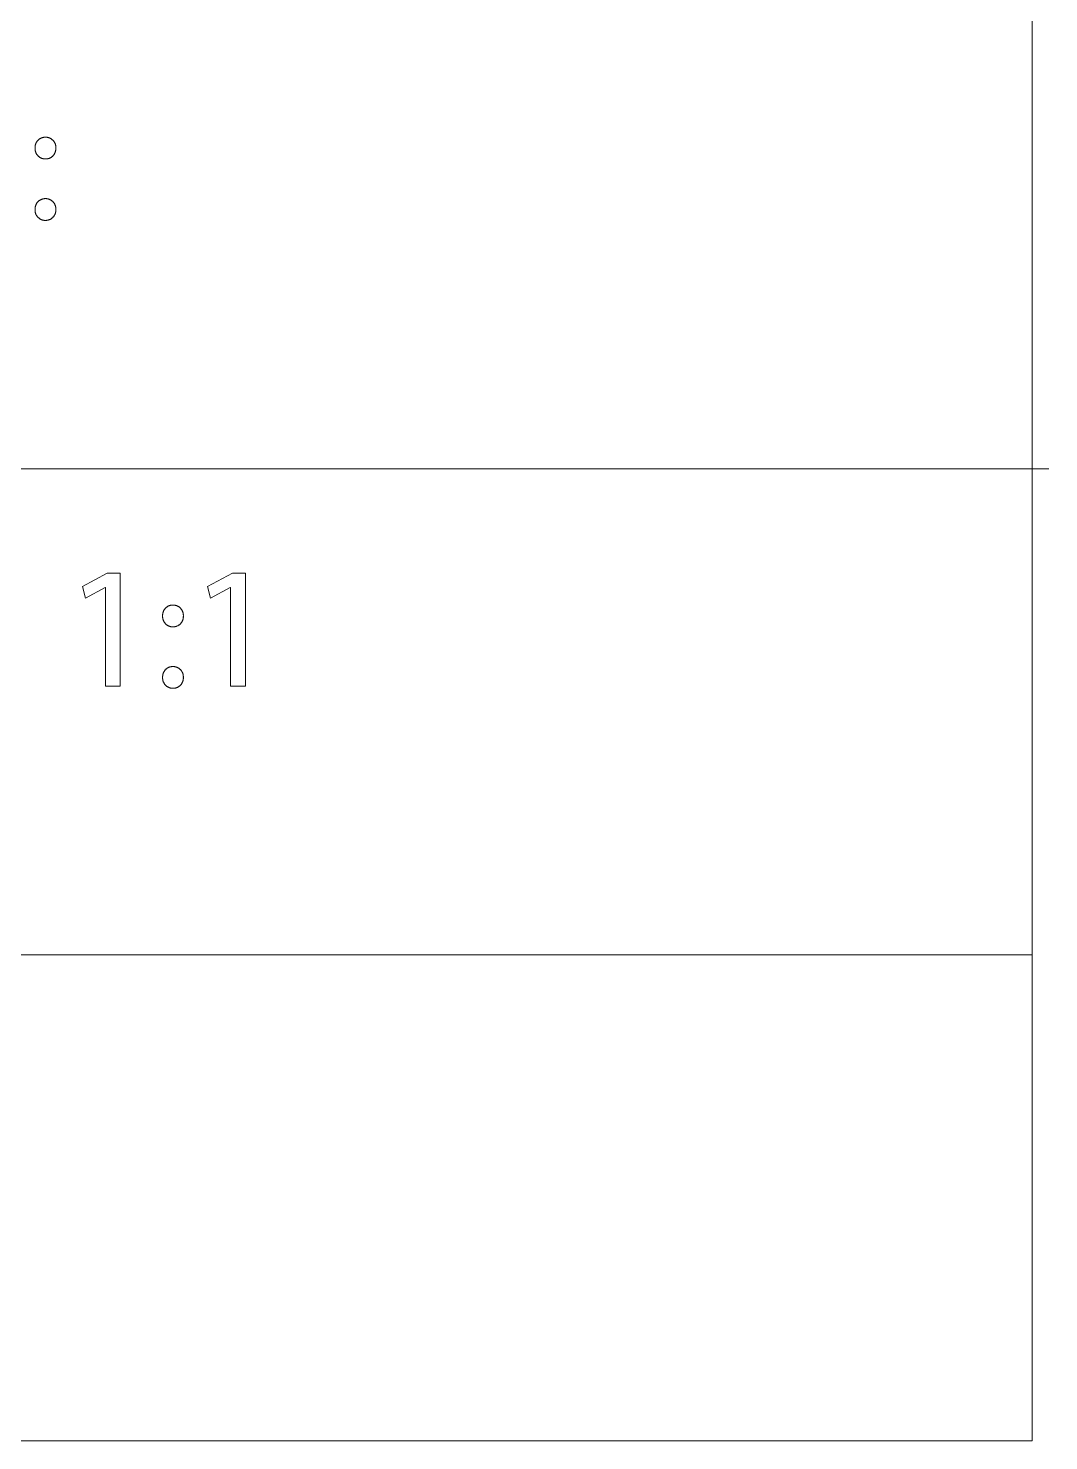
# Model space of a CAD drawing. Header units: millimetres. Extents: x -665 to 1920, y -373 to 1434.
# Drawn here: x 1768.7 to 1920.5, y -372.9 to -162.8 of the extents above; entities that cross this region are included whole.
import ezdxf

# ---------------------------------------------------------------- set-up
doc = ezdxf.new("R2010")
doc.units = ezdxf.units.MM
doc.header["$MEASUREMENT"] = 0
doc.layers.add('Domyślny', color=7, linetype='Continuous', true_color=0x000000)

msp = doc.modelspace()

# ---------------------------------------------------------------- linework, layer by layer
at = {"layer": 'Domyślny', "color": 18, "lineweight": 15, "true_color": 0x000000}
for p, q in [((1918.03, -372.94), (1918.03, 1433.64)), ((1918.03, -83.88), (1918.03, -372.94)), ((1769.74, -180.41), (1769.75, -180.36)), ((1769.74, -180.47), (1769.74, -180.41)), ((1769.74, -180.52), (1769.74, -180.47)), ((1769.74, -180.57), (1769.74, -180.52)), ((1769.74, -180.62), (1769.74, -180.57)), ((1769.74, -180.68), (1769.74, -180.62)), ((1769.74, -180.73), (1769.74, -180.68)), ((1769.75, -180.36), (1769.76, -180.31)), ((1769.76, -180.31), (1769.77, -180.26)), ((1769.77, -180.26), (1769.78, -180.21)), ((1769.78, -180.21), (1769.79, -180.16)), ((1769.79, -180.16), (1769.81, -180.11)), ((1769.81, -180.11), (1769.83, -180.06)), ((1769.83, -180.06), (1769.84, -180.01)), ((1769.84, -180.01), (1769.87, -179.96)), ((1769.87, -179.96), (1769.89, -179.91)), ((1769.89, -179.91), (1769.91, -179.86)), ((1769.91, -179.86), (1769.94, -179.82)), ((1769.94, -179.82), (1769.96, -179.77)), ((1769.96, -179.77), (1769.99, -179.73)), ((1769.99, -179.73), (1770.02, -179.68)), ((1770.02, -179.68), (1770.05, -179.64)), ((1770.05, -179.64), (1770.09, -179.6)), ((1770.09, -179.6), (1770.12, -179.56)), ((1770.12, -179.56), (1770.16, -179.52)), ((1770.16, -179.52), (1770.19, -179.48)), ((1770.19, -179.48), (1770.23, -179.45)), ((1770.23, -179.45), (1770.27, -179.41)), ((1770.27, -179.41), (1770.31, -179.38)), ((1770.31, -179.38), (1770.35, -179.35)), ((1770.35, -179.35), (1770.4, -179.32)), ((1770.4, -179.32), (1770.44, -179.29)), ((1770.44, -179.29), (1770.48, -179.26)), ((1770.48, -179.26), (1770.53, -179.23)), ((1770.53, -179.23), (1770.58, -179.21)), ((1770.58, -179.21), (1770.62, -179.19)), ((1770.62, -179.19), (1770.67, -179.17)), ((1770.67, -179.17), (1770.72, -179.15)), ((1770.72, -179.15), (1770.77, -179.13)), ((1770.77, -179.13), (1770.82, -179.11)), ((1770.82, -179.11), (1770.87, -179.1)), ((1770.87, -179.1), (1770.92, -179.09)), ((1770.92, -179.09), (1770.98, -179.08)), ((1770.98, -179.08), (1771.03, -179.07)), ((1771.03, -179.07), (1771.08, -179.06)), ((1771.08, -179.06), (1771.13, -179.05)), ((1771.13, -179.05), (1771.18, -179.05)), ((1771.18, -179.05), (1771.24, -179.05)), ((1771.24, -179.05), (1771.29, -179.05)), ((1771.29, -179.05), (1771.34, -179.05)), ((1771.34, -179.05), (1771.39, -179.05)), ((1771.39, -179.05), (1771.45, -179.06)), ((1771.45, -179.06), (1771.5, -179.06)), ((1771.5, -179.06), (1771.55, -179.07)), ((1771.55, -179.07), (1771.6, -179.08)), ((1771.6, -179.08), (1771.65, -179.09)), ((1771.65, -179.09), (1771.7, -179.1)), ((1771.7, -179.1), (1771.75, -179.12)), ((1771.75, -179.12), (1771.8, -179.14)), ((1771.8, -179.14), (1771.85, -179.15)), ((1771.85, -179.15), (1771.9, -179.17)), ((1771.9, -179.17), (1771.95, -179.2)), ((1771.95, -179.2), (1771.99, -179.22)), ((1771.99, -179.22), (1772.04, -179.24)), ((1772.04, -179.24), (1772.08, -179.27)), ((1772.08, -179.27), (1772.13, -179.3)), ((1772.13, -179.3), (1772.17, -179.33)), ((1772.17, -179.33), (1772.21, -179.36)), ((1772.21, -179.36), (1772.25, -179.39)), ((1772.25, -179.39), (1772.29, -179.42)), ((1772.29, -179.42), (1772.33, -179.46)), ((1772.33, -179.46), (1772.37, -179.49)), ((1772.37, -179.49), (1772.41, -179.53)), ((1772.41, -179.53), (1772.44, -179.57)), ((1772.44, -179.57), (1772.47, -179.61)), ((1772.47, -179.61), (1772.51, -179.65)), ((1772.51, -179.65), (1772.54, -179.69)), ((1772.54, -179.69), (1772.57, -179.74)), ((1772.57, -179.74), (1772.6, -179.78)), ((1772.6, -179.78), (1772.62, -179.82)), ((1772.62, -179.82), (1772.65, -179.87)), ((1772.65, -179.87), (1772.67, -179.92)), ((1772.67, -179.92), (1772.69, -179.96)), ((1772.69, -179.96), (1772.71, -180.01)), ((1772.71, -180.01), (1772.73, -180.06)), ((1772.73, -180.06), (1772.75, -180.11)), ((1772.75, -180.11), (1772.76, -180.16)), ((1772.76, -180.16), (1772.77, -180.21)), ((1772.77, -180.21), (1772.79, -180.26)), ((1772.79, -180.26), (1772.8, -180.31)), ((1772.8, -180.31), (1772.8, -180.37)), ((1772.8, -180.37), (1772.81, -180.42)), ((1772.81, -180.42), (1772.81, -180.47)), ((1772.81, -180.47), (1772.82, -180.52)), ((1772.82, -180.63), (1772.81, -180.68)), ((1772.81, -180.68), (1772.82, -180.73)), ((1772.82, -180.52), (1772.82, -180.57)), ((1772.82, -180.57), (1772.82, -180.63)), ((1769.74, -180.78), (1769.74, -180.73)), ((1769.74, -180.84), (1769.74, -180.78)), ((1769.74, -180.89), (1769.74, -180.84)), ((1769.75, -180.94), (1769.74, -180.89)), ((1769.75, -180.99), (1769.75, -180.94)), ((1769.76, -181.05), (1769.75, -180.99)), ((1769.77, -181.1), (1769.76, -181.05)), ((1769.78, -181.15), (1769.77, -181.1)), ((1769.8, -181.2), (1769.78, -181.15)), ((1769.81, -181.25), (1769.8, -181.2)), ((1769.83, -181.3), (1769.81, -181.25)), ((1769.85, -181.35), (1769.83, -181.3)), ((1769.87, -181.4), (1769.85, -181.35)), ((1769.9, -181.45), (1769.87, -181.4)), ((1769.92, -181.49), (1769.9, -181.45)), ((1769.95, -181.54), (1769.92, -181.49)), ((1769.97, -181.58), (1769.95, -181.54)), ((1770, -181.63), (1769.97, -181.58)), ((1770.03, -181.67), (1770, -181.63)), ((1770.07, -181.71), (1770.03, -181.67)), ((1770.1, -181.75), (1770.07, -181.71)), ((1770.13, -181.79), (1770.1, -181.75)), ((1770.17, -181.83), (1770.13, -181.79)), ((1770.21, -181.87), (1770.17, -181.83)), ((1770.25, -181.91), (1770.21, -181.87)), ((1770.29, -181.94), (1770.25, -181.91)), ((1770.33, -181.97), (1770.29, -181.94)), ((1770.37, -182), (1770.33, -181.97)), ((1770.41, -182.03), (1770.37, -182)), ((1770.46, -182.06), (1770.41, -182.03)), ((1770.5, -182.09), (1770.46, -182.06)), ((1770.55, -182.11), (1770.5, -182.09)), ((1770.6, -182.14), (1770.55, -182.11)), ((1770.65, -182.16), (1770.6, -182.14)), ((1770.7, -182.18), (1770.65, -182.16)), ((1770.74, -182.2), (1770.7, -182.18)), ((1770.79, -182.22), (1770.74, -182.2)), ((1770.85, -182.23), (1770.79, -182.22)), ((1770.9, -182.24), (1770.85, -182.23)), ((1770.95, -182.26), (1770.9, -182.24)), ((1771, -182.27), (1770.95, -182.26)), ((1771.05, -182.27), (1771, -182.27)), ((1771.11, -182.28), (1771.05, -182.27)), ((1771.16, -182.28), (1771.11, -182.28)), ((1771.21, -182.29), (1771.16, -182.28)), ((1771.26, -182.29), (1771.21, -182.29)), ((1771.32, -182.29), (1771.26, -182.29)), ((1771.37, -182.29), (1771.32, -182.29)), ((1771.42, -182.28), (1771.37, -182.29)), ((1771.47, -182.28), (1771.42, -182.28)), ((1771.53, -182.27), (1771.47, -182.28)), ((1771.58, -182.26), (1771.53, -182.27)), ((1771.63, -182.25), (1771.58, -182.26)), ((1771.68, -182.24), (1771.63, -182.25)), ((1771.73, -182.23), (1771.68, -182.24)), ((1771.78, -182.21), (1771.73, -182.23)), ((1771.83, -182.2), (1771.78, -182.21)), ((1771.88, -182.18), (1771.83, -182.2)), ((1771.93, -182.16), (1771.88, -182.18)), ((1771.97, -182.13), (1771.93, -182.16)), ((1772.02, -182.11), (1771.97, -182.13)), ((1772.07, -182.08), (1772.02, -182.11)), ((1772.11, -182.06), (1772.07, -182.08)), ((1772.16, -182.03), (1772.11, -182.06)), ((1772.2, -182), (1772.16, -182.03)), ((1772.24, -181.97), (1772.2, -182)), ((1772.28, -181.93), (1772.24, -181.97)), ((1772.32, -181.9), (1772.28, -181.93)), ((1772.36, -181.86), (1772.32, -181.9)), ((1772.4, -181.83), (1772.36, -181.86)), ((1772.43, -181.79), (1772.4, -181.83)), ((1772.47, -181.75), (1772.43, -181.79)), ((1772.5, -181.71), (1772.47, -181.75)), ((1772.53, -181.67), (1772.5, -181.71)), ((1772.56, -181.62), (1772.53, -181.67)), ((1772.59, -181.58), (1772.56, -181.62)), ((1772.62, -181.53), (1772.59, -181.58)), ((1772.64, -181.49), (1772.62, -181.53)), ((1772.66, -181.44), (1772.64, -181.49)), ((1772.69, -181.39), (1772.66, -181.44)), ((1772.71, -181.34), (1772.69, -181.39)), ((1772.73, -181.3), (1772.71, -181.34)), ((1772.74, -181.25), (1772.73, -181.3)), ((1772.76, -181.2), (1772.74, -181.25)), ((1772.77, -181.15), (1772.76, -181.2)), ((1772.78, -181.09), (1772.77, -181.15)), ((1772.79, -181.04), (1772.78, -181.09)), ((1772.8, -180.99), (1772.79, -181.04)), ((1772.81, -180.94), (1772.8, -180.99)), ((1772.82, -180.83), (1772.81, -180.89)), ((1772.81, -180.89), (1772.81, -180.94)), ((1772.82, -180.73), (1772.82, -180.78)), ((1772.82, -180.78), (1772.82, -180.83)), ((1769.87, -189.09), (1769.89, -189.05)), ((1769.89, -189.05), (1769.91, -189)), ((1769.91, -189), (1769.94, -188.95)), ((1769.94, -188.95), (1769.96, -188.91)), ((1769.96, -188.91), (1769.99, -188.86)), ((1769.99, -188.86), (1770.02, -188.82)), ((1770.02, -188.82), (1770.05, -188.78)), ((1770.05, -188.78), (1770.09, -188.74)), ((1770.09, -188.74), (1770.12, -188.7)), ((1770.12, -188.7), (1770.16, -188.66)), ((1770.16, -188.66), (1770.19, -188.62)), ((1770.19, -188.62), (1770.23, -188.58)), ((1770.23, -188.58), (1770.27, -188.55)), ((1770.27, -188.55), (1770.31, -188.52)), ((1770.31, -188.52), (1770.35, -188.48)), ((1770.35, -188.48), (1770.4, -188.45)), ((1770.4, -188.45), (1770.44, -188.42)), ((1770.44, -188.42), (1770.48, -188.4)), ((1770.48, -188.4), (1770.53, -188.37)), ((1770.53, -188.37), (1770.58, -188.35)), ((1770.58, -188.35), (1770.62, -188.32)), ((1770.62, -188.32), (1770.67, -188.3)), ((1770.67, -188.3), (1770.72, -188.28)), ((1770.72, -188.28), (1770.77, -188.27)), ((1770.77, -188.27), (1770.82, -188.25)), ((1770.82, -188.25), (1770.87, -188.24)), ((1770.87, -188.24), (1770.92, -188.22)), ((1770.92, -188.22), (1770.98, -188.21)), ((1770.98, -188.21), (1771.03, -188.2)), ((1771.03, -188.2), (1771.08, -188.2)), ((1771.08, -188.2), (1771.13, -188.19)), ((1771.13, -188.19), (1771.18, -188.19)), ((1771.18, -188.19), (1771.24, -188.19)), ((1771.24, -188.19), (1771.29, -188.19)), ((1771.29, -188.19), (1771.34, -188.19)), ((1771.34, -188.19), (1771.39, -188.19)), ((1771.39, -188.19), (1771.45, -188.19)), ((1771.45, -188.19), (1771.5, -188.2)), ((1771.5, -188.2), (1771.55, -188.21)), ((1771.55, -188.21), (1771.6, -188.22)), ((1771.6, -188.22), (1771.65, -188.23)), ((1771.65, -188.23), (1771.7, -188.24)), ((1771.7, -188.24), (1771.75, -188.26)), ((1771.75, -188.26), (1771.8, -188.27)), ((1771.8, -188.27), (1771.85, -188.29)), ((1771.85, -188.29), (1771.9, -188.31)), ((1771.9, -188.31), (1771.95, -188.33)), ((1771.95, -188.33), (1771.99, -188.35)), ((1771.99, -188.35), (1772.04, -188.38)), ((1772.04, -188.38), (1772.08, -188.41)), ((1772.08, -188.41), (1772.13, -188.43)), ((1772.13, -188.43), (1772.17, -188.46)), ((1772.17, -188.46), (1772.21, -188.49)), ((1772.21, -188.49), (1772.25, -188.53)), ((1772.25, -188.53), (1772.29, -188.56)), ((1772.29, -188.56), (1772.33, -188.59)), ((1772.33, -188.59), (1772.37, -188.63)), ((1772.37, -188.63), (1772.41, -188.67)), ((1772.41, -188.67), (1772.44, -188.71)), ((1772.44, -188.71), (1772.47, -188.75)), ((1772.47, -188.75), (1772.51, -188.79)), ((1772.51, -188.79), (1772.54, -188.83)), ((1772.54, -188.83), (1772.57, -188.87)), ((1772.57, -188.87), (1772.6, -188.92)), ((1772.6, -188.92), (1772.62, -188.96)), ((1772.62, -188.96), (1772.65, -189.01)), ((1772.65, -189.01), (1772.67, -189.05)), ((1772.67, -189.05), (1772.69, -189.1)), ((1769.74, -189.55), (1769.75, -189.5)), ((1769.74, -189.6), (1769.74, -189.55)), ((1769.74, -189.66), (1769.74, -189.6)), ((1769.74, -189.71), (1769.74, -189.66)), ((1769.74, -189.76), (1769.74, -189.71)), ((1769.74, -189.81), (1769.74, -189.76)), ((1769.74, -189.87), (1769.74, -189.81)), ((1769.74, -189.92), (1769.74, -189.87)), ((1769.74, -189.97), (1769.74, -189.92)), ((1769.74, -190.02), (1769.74, -189.97)), ((1769.75, -190.08), (1769.74, -190.02)), ((1769.75, -189.5), (1769.76, -189.45)), ((1769.75, -190.13), (1769.75, -190.08)), ((1769.76, -190.18), (1769.75, -190.13)), ((1769.76, -189.45), (1769.77, -189.39)), ((1769.77, -190.23), (1769.76, -190.18)), ((1769.77, -189.39), (1769.78, -189.34)), ((1769.79, -190.28), (1769.77, -190.23)), ((1769.78, -189.34), (1769.79, -189.29)), ((1769.79, -189.29), (1769.81, -189.24)), ((1769.8, -190.34), (1769.79, -190.28)), ((1769.82, -190.39), (1769.8, -190.34)), ((1769.81, -189.24), (1769.83, -189.19)), ((1769.83, -190.44), (1769.82, -190.39)), ((1769.83, -189.19), (1769.84, -189.14)), ((1769.85, -190.48), (1769.83, -190.44)), ((1769.84, -189.14), (1769.87, -189.09)), ((1769.87, -190.53), (1769.85, -190.48)), ((1769.9, -190.58), (1769.87, -190.53)), ((1769.92, -190.63), (1769.9, -190.58)), ((1769.95, -190.67), (1769.92, -190.63)), ((1769.97, -190.72), (1769.95, -190.67)), ((1770, -190.76), (1769.97, -190.72)), ((1770.03, -190.81), (1770, -190.76)), ((1770.07, -190.85), (1770.03, -190.81)), ((1770.1, -190.89), (1770.07, -190.85)), ((1770.14, -190.93), (1770.1, -190.89)), ((1770.17, -190.97), (1770.14, -190.93)), ((1770.21, -191), (1770.17, -190.97)), ((1770.25, -191.04), (1770.21, -191)), ((1770.29, -191.07), (1770.25, -191.04)), ((1770.33, -191.11), (1770.29, -191.07)), ((1770.37, -191.14), (1770.33, -191.11)), ((1770.42, -191.17), (1770.37, -191.14)), ((1770.46, -191.2), (1770.42, -191.17)), ((1772.15, -191.16), (1772.11, -191.19)), ((1772.2, -191.13), (1772.15, -191.16)), ((1772.24, -191.1), (1772.2, -191.13)), ((1772.28, -191.07), (1772.24, -191.1)), ((1772.32, -191.03), (1772.28, -191.07)), ((1772.36, -191), (1772.32, -191.03)), ((1772.39, -190.96), (1772.36, -191)), ((1772.43, -190.92), (1772.39, -190.96)), ((1772.46, -190.88), (1772.43, -190.92)), ((1772.5, -190.84), (1772.46, -190.88)), ((1772.53, -190.8), (1772.5, -190.84)), ((1772.56, -190.76), (1772.53, -190.8)), ((1772.59, -190.71), (1772.56, -190.76)), ((1772.61, -190.67), (1772.59, -190.71)), ((1772.64, -190.62), (1772.61, -190.67)), ((1772.66, -190.58), (1772.64, -190.62)), ((1772.69, -190.53), (1772.66, -190.58)), ((1772.69, -189.1), (1772.71, -189.15)), ((1772.71, -190.48), (1772.69, -190.53)), ((1772.71, -189.15), (1772.73, -189.2)), ((1772.72, -190.43), (1772.71, -190.48)), ((1772.74, -190.38), (1772.72, -190.43)), ((1772.73, -189.2), (1772.75, -189.25)), ((1772.76, -190.33), (1772.74, -190.38)), ((1772.75, -189.25), (1772.76, -189.3)), ((1772.76, -189.3), (1772.77, -189.35)), ((1772.77, -190.28), (1772.76, -190.33)), ((1772.77, -189.35), (1772.79, -189.4)), ((1772.78, -190.23), (1772.77, -190.28)), ((1772.79, -190.18), (1772.78, -190.23)), ((1772.79, -189.4), (1772.8, -189.45)), ((1772.8, -190.13), (1772.79, -190.18)), ((1772.8, -189.45), (1772.8, -189.5)), ((1772.8, -189.5), (1772.81, -189.55)), ((1772.81, -190.07), (1772.8, -190.13)), ((1772.81, -189.55), (1772.81, -189.6)), ((1772.81, -189.6), (1772.82, -189.66)), ((1772.82, -189.76), (1772.81, -189.81)), ((1772.81, -189.81), (1772.82, -189.87)), ((1772.82, -189.97), (1772.81, -190.02)), ((1772.81, -190.02), (1772.81, -190.07)), ((1772.82, -189.66), (1772.82, -189.71)), ((1772.82, -189.71), (1772.82, -189.76)), ((1772.82, -189.87), (1772.82, -189.92)), ((1772.82, -189.92), (1772.82, -189.97)), ((1770.51, -191.22), (1770.46, -191.2)), ((1770.55, -191.25), (1770.51, -191.22)), ((1770.6, -191.27), (1770.55, -191.25)), ((1770.65, -191.3), (1770.6, -191.27)), ((1770.7, -191.32), (1770.65, -191.3)), ((1770.75, -191.33), (1770.7, -191.32)), ((1770.8, -191.35), (1770.75, -191.33)), ((1770.85, -191.37), (1770.8, -191.35)), ((1770.9, -191.38), (1770.85, -191.37)), ((1770.95, -191.39), (1770.9, -191.38)), ((1771, -191.4), (1770.95, -191.39)), ((1771.05, -191.41), (1771, -191.4)), ((1771.11, -191.42), (1771.05, -191.41)), ((1771.16, -191.42), (1771.11, -191.42)), ((1771.21, -191.42), (1771.16, -191.42)), ((1771.26, -191.42), (1771.21, -191.42)), ((1771.32, -191.42), (1771.26, -191.42)), ((1771.37, -191.42), (1771.32, -191.42)), ((1771.42, -191.42), (1771.37, -191.42)), ((1771.47, -191.41), (1771.42, -191.42)), ((1771.52, -191.41), (1771.47, -191.41)), ((1771.58, -191.4), (1771.52, -191.41)), ((1771.63, -191.39), (1771.58, -191.4)), ((1771.68, -191.38), (1771.63, -191.39)), ((1771.73, -191.36), (1771.68, -191.38)), ((1771.78, -191.35), (1771.73, -191.36)), ((1771.83, -191.33), (1771.78, -191.35)), ((1771.88, -191.31), (1771.83, -191.33)), ((1771.93, -191.29), (1771.88, -191.31)), ((1771.97, -191.27), (1771.93, -191.29)), ((1772.02, -191.24), (1771.97, -191.27)), ((1772.07, -191.22), (1772.02, -191.24)), ((1772.11, -191.19), (1772.07, -191.22)), ((943.27, -228.39), (1920.48, -228.39)), ((1776.8, -245.87), (1780.47, -243.91)), ((1780.47, -243.91), (1782.41, -243.91)), ((1782.41, -243.91), (1782.41, -260.73)), ((1795.4, -245.87), (1799.07, -243.91)), ((1799.07, -243.91), (1801.01, -243.91)), ((1801.01, -243.91), (1801.01, -260.73)), ((1777.24, -247.62), (1776.8, -245.87)), ((1780.17, -246.04), (1777.24, -247.62)), ((1780.22, -246.04), (1780.17, -246.04)), ((1780.22, -260.73), (1780.22, -246.04)), ((1795.84, -247.62), (1795.4, -245.87)), ((1798.77, -246.04), (1795.84, -247.62)), ((1798.82, -246.04), (1798.77, -246.04)), ((1798.82, -260.73), (1798.82, -246.04)), ((1788.7, -250.06), (1788.71, -250.01)), ((1788.71, -249.95), (1788.72, -249.9)), ((1788.71, -250.01), (1788.71, -249.95)), ((1788.72, -249.9), (1788.73, -249.85)), ((1788.73, -249.85), (1788.75, -249.8)), ((1788.75, -249.8), (1788.76, -249.75)), ((1788.76, -249.75), (1788.77, -249.7)), ((1788.77, -249.7), (1788.79, -249.65)), ((1788.79, -249.65), (1788.81, -249.6)), ((1788.81, -249.6), (1788.83, -249.55)), ((1788.83, -249.55), (1788.85, -249.5)), ((1788.85, -249.5), (1788.88, -249.45)), ((1788.88, -249.45), (1788.9, -249.41)), ((1788.9, -249.41), (1788.93, -249.36)), ((1788.93, -249.36), (1788.96, -249.32)), ((1788.96, -249.32), (1788.99, -249.28)), ((1788.99, -249.28), (1789.02, -249.23)), ((1789.02, -249.23), (1789.05, -249.19)), ((1789.05, -249.19), (1789.09, -249.15)), ((1789.09, -249.15), (1789.12, -249.11)), ((1789.12, -249.11), (1789.16, -249.08)), ((1789.16, -249.08), (1789.2, -249.04)), ((1789.2, -249.04), (1789.24, -249)), ((1789.24, -249), (1789.28, -248.97)), ((1789.28, -248.97), (1789.32, -248.94)), ((1789.32, -248.94), (1789.36, -248.91)), ((1789.36, -248.91), (1789.41, -248.88)), ((1789.41, -248.88), (1789.45, -248.85)), ((1789.45, -248.85), (1789.5, -248.83)), ((1789.5, -248.83), (1789.55, -248.8)), ((1789.55, -248.8), (1789.59, -248.78)), ((1789.59, -248.78), (1789.64, -248.76)), ((1789.64, -248.76), (1789.69, -248.74)), ((1789.69, -248.74), (1789.74, -248.72)), ((1789.74, -248.72), (1789.79, -248.71)), ((1789.79, -248.71), (1789.84, -248.69)), ((1789.84, -248.69), (1789.89, -248.68)), ((1789.89, -248.68), (1789.95, -248.67)), ((1789.95, -248.67), (1790, -248.66)), ((1790, -248.66), (1790.05, -248.65)), ((1790.05, -248.65), (1790.1, -248.65)), ((1790.1, -248.65), (1790.16, -248.64)), ((1790.16, -248.64), (1790.21, -248.64)), ((1790.21, -248.64), (1790.26, -248.64)), ((1790.26, -248.64), (1790.31, -248.64)), ((1790.31, -248.64), (1790.37, -248.65)), ((1790.37, -248.65), (1790.42, -248.65)), ((1790.42, -248.65), (1790.47, -248.66)), ((1790.47, -248.66), (1790.53, -248.66)), ((1790.53, -248.66), (1790.58, -248.68)), ((1790.58, -248.68), (1790.63, -248.69)), ((1790.63, -248.69), (1790.68, -248.7)), ((1790.68, -248.7), (1790.73, -248.72)), ((1790.73, -248.72), (1790.78, -248.73)), ((1790.78, -248.73), (1790.83, -248.75)), ((1790.83, -248.75), (1790.88, -248.77)), ((1790.88, -248.77), (1790.93, -248.8)), ((1790.93, -248.8), (1790.98, -248.82)), ((1790.98, -248.82), (1791.02, -248.85)), ((1791.02, -248.85), (1791.07, -248.87)), ((1791.07, -248.87), (1791.11, -248.9)), ((1791.11, -248.9), (1791.16, -248.93)), ((1791.16, -248.93), (1791.2, -248.96)), ((1791.2, -248.96), (1791.24, -249)), ((1791.24, -249), (1791.28, -249.03)), ((1791.28, -249.03), (1791.32, -249.07)), ((1791.32, -249.07), (1791.36, -249.11)), ((1791.36, -249.11), (1791.39, -249.14)), ((1791.39, -249.14), (1791.43, -249.18)), ((1791.43, -249.18), (1791.46, -249.23)), ((1791.46, -249.23), (1791.49, -249.27)), ((1791.49, -249.27), (1791.52, -249.31)), ((1791.52, -249.31), (1791.55, -249.36)), ((1791.55, -249.36), (1791.58, -249.4)), ((1791.58, -249.4), (1791.61, -249.45)), ((1791.61, -249.45), (1791.63, -249.5)), ((1791.63, -249.5), (1791.65, -249.54)), ((1791.65, -249.54), (1791.68, -249.59)), ((1791.68, -249.59), (1791.69, -249.64)), ((1791.69, -249.64), (1791.71, -249.69)), ((1791.71, -249.69), (1791.73, -249.74)), ((1791.73, -249.74), (1791.74, -249.79)), ((1791.74, -249.79), (1791.75, -249.85)), ((1791.75, -249.85), (1791.76, -249.9)), ((1791.76, -249.9), (1791.77, -249.95)), ((1791.77, -249.95), (1791.78, -250)), ((1791.78, -250), (1791.78, -250.06)), ((1788.7, -250.11), (1788.7, -250.06)), ((1788.7, -250.16), (1788.7, -250.11)), ((1788.7, -250.22), (1788.7, -250.16)), ((1788.7, -250.27), (1788.7, -250.22)), ((1788.7, -250.32), (1788.7, -250.27)), ((1788.7, -250.38), (1788.7, -250.32)), ((1788.7, -250.43), (1788.7, -250.38)), ((1788.7, -250.48), (1788.7, -250.43)), ((1788.71, -250.53), (1788.7, -250.48)), ((1788.72, -250.59), (1788.71, -250.53)), ((1788.72, -250.64), (1788.72, -250.59)), ((1788.73, -250.69), (1788.72, -250.64)), ((1788.75, -250.74), (1788.73, -250.69)), ((1788.76, -250.79), (1788.75, -250.74)), ((1788.78, -250.84), (1788.76, -250.79)), ((1788.79, -250.89), (1788.78, -250.84)), ((1788.81, -250.94), (1788.79, -250.89)), ((1788.83, -250.99), (1788.81, -250.94)), ((1788.86, -251.04), (1788.83, -250.99)), ((1788.88, -251.09), (1788.86, -251.04)), ((1788.91, -251.13), (1788.88, -251.09)), ((1788.94, -251.18), (1788.91, -251.13)), ((1788.96, -251.22), (1788.94, -251.18)), ((1788.99, -251.27), (1788.96, -251.22)), ((1789.03, -251.31), (1788.99, -251.27)), ((1789.06, -251.35), (1789.03, -251.31)), ((1789.1, -251.39), (1789.06, -251.35)), ((1789.13, -251.43), (1789.1, -251.39)), ((1789.17, -251.47), (1789.13, -251.43)), ((1789.21, -251.5), (1789.17, -251.47)), ((1789.25, -251.54), (1789.21, -251.5)), ((1789.29, -251.57), (1789.25, -251.54)), ((1789.33, -251.6), (1789.29, -251.57)), ((1789.38, -251.63), (1789.33, -251.6)), ((1789.42, -251.66), (1789.38, -251.63)), ((1789.47, -251.69), (1789.42, -251.66)), ((1789.51, -251.71), (1789.47, -251.69)), ((1789.56, -251.74), (1789.51, -251.71)), ((1789.61, -251.76), (1789.56, -251.74)), ((1789.66, -251.78), (1789.61, -251.76)), ((1789.71, -251.8), (1789.66, -251.78)), ((1789.76, -251.82), (1789.71, -251.8)), ((1789.81, -251.83), (1789.76, -251.82)), ((1789.86, -251.84), (1789.81, -251.83)), ((1789.91, -251.86), (1789.86, -251.84)), ((1789.96, -251.87), (1789.91, -251.86)), ((1790.01, -251.87), (1789.96, -251.87)), ((1790.07, -251.88), (1790.01, -251.87)), ((1790.12, -251.88), (1790.07, -251.88)), ((1790.17, -251.89), (1790.12, -251.88)), ((1790.23, -251.89), (1790.17, -251.89)), ((1790.28, -251.89), (1790.23, -251.89)), ((1790.33, -251.89), (1790.28, -251.89)), ((1790.38, -251.88), (1790.33, -251.89)), ((1790.44, -251.88), (1790.38, -251.88)), ((1790.49, -251.87), (1790.44, -251.88)), ((1790.54, -251.86), (1790.49, -251.87)), ((1790.59, -251.85), (1790.54, -251.86)), ((1790.64, -251.84), (1790.59, -251.85)), ((1790.69, -251.83), (1790.64, -251.84)), ((1790.74, -251.81), (1790.69, -251.83)), ((1790.79, -251.79), (1790.74, -251.81)), ((1790.84, -251.78), (1790.79, -251.79)), ((1790.89, -251.75), (1790.84, -251.78)), ((1790.94, -251.73), (1790.89, -251.75)), ((1790.99, -251.71), (1790.94, -251.73)), ((1791.03, -251.68), (1790.99, -251.71)), ((1791.08, -251.65), (1791.03, -251.68)), ((1791.12, -251.63), (1791.08, -251.65)), ((1791.16, -251.6), (1791.12, -251.63)), ((1791.21, -251.56), (1791.16, -251.6)), ((1791.25, -251.53), (1791.21, -251.56)), ((1791.29, -251.5), (1791.25, -251.53)), ((1791.33, -251.46), (1791.29, -251.5)), ((1791.36, -251.42), (1791.33, -251.46)), ((1791.4, -251.38), (1791.36, -251.42)), ((1791.43, -251.34), (1791.4, -251.38)), ((1791.47, -251.3), (1791.43, -251.34)), ((1791.5, -251.26), (1791.47, -251.3)), ((1791.53, -251.22), (1791.5, -251.26)), ((1791.56, -251.17), (1791.53, -251.22)), ((1791.58, -251.13), (1791.56, -251.17)), ((1791.61, -251.08), (1791.58, -251.13)), ((1791.63, -251.04), (1791.61, -251.08)), ((1791.66, -250.99), (1791.63, -251.04)), ((1791.68, -250.94), (1791.66, -250.99)), ((1791.7, -250.89), (1791.68, -250.94)), ((1791.71, -250.84), (1791.7, -250.89)), ((1791.73, -250.79), (1791.71, -250.84)), ((1791.74, -250.74), (1791.73, -250.79)), ((1791.75, -250.69), (1791.74, -250.74)), ((1791.76, -250.64), (1791.75, -250.69)), ((1791.77, -250.58), (1791.76, -250.64)), ((1791.78, -250.53), (1791.77, -250.58)), ((1791.78, -250.06), (1791.79, -250.11)), ((1791.79, -250.22), (1791.78, -250.27)), ((1791.78, -250.27), (1791.79, -250.32)), ((1791.79, -250.43), (1791.78, -250.48)), ((1791.78, -250.48), (1791.78, -250.53)), ((1791.79, -250.11), (1791.79, -250.16)), ((1791.79, -250.16), (1791.79, -250.22)), ((1791.79, -250.32), (1791.79, -250.37)), ((1791.79, -250.37), (1791.79, -250.43)), ((1788.99, -258.42), (1789.02, -258.38)), ((1789.02, -258.38), (1789.05, -258.34)), ((1789.05, -258.34), (1789.09, -258.3)), ((1789.09, -258.3), (1789.12, -258.26)), ((1789.12, -258.26), (1789.16, -258.22)), ((1789.16, -258.22), (1789.2, -258.18)), ((1789.2, -258.18), (1789.24, -258.15)), ((1789.24, -258.15), (1789.28, -258.12)), ((1789.28, -258.12), (1789.32, -258.08)), ((1789.32, -258.08), (1789.36, -258.05)), ((1789.36, -258.05), (1789.41, -258.02)), ((1789.41, -258.02), (1789.45, -258)), ((1789.45, -258), (1789.5, -257.97)), ((1789.5, -257.97), (1789.55, -257.95)), ((1789.55, -257.95), (1789.59, -257.92)), ((1789.59, -257.92), (1789.64, -257.9)), ((1789.64, -257.9), (1789.69, -257.88)), ((1789.69, -257.88), (1789.74, -257.87)), ((1789.74, -257.87), (1789.79, -257.85)), ((1789.79, -257.85), (1789.84, -257.84)), ((1789.84, -257.84), (1789.89, -257.82)), ((1789.89, -257.82), (1789.95, -257.81)), ((1789.95, -257.81), (1790, -257.8)), ((1790, -257.8), (1790.05, -257.8)), ((1790.05, -257.8), (1790.1, -257.79)), ((1790.1, -257.79), (1790.16, -257.79)), ((1790.16, -257.79), (1790.21, -257.79)), ((1790.21, -257.79), (1790.26, -257.79)), ((1790.26, -257.79), (1790.31, -257.79)), ((1790.31, -257.79), (1790.37, -257.79)), ((1790.37, -257.79), (1790.42, -257.79)), ((1790.42, -257.79), (1790.47, -257.8)), ((1790.47, -257.8), (1790.53, -257.81)), ((1790.53, -257.81), (1790.58, -257.82)), ((1790.58, -257.82), (1790.63, -257.83)), ((1790.63, -257.83), (1790.68, -257.85)), ((1790.68, -257.85), (1790.73, -257.86)), ((1790.73, -257.86), (1790.78, -257.88)), ((1790.78, -257.88), (1790.83, -257.9)), ((1790.83, -257.9), (1790.88, -257.92)), ((1790.88, -257.92), (1790.93, -257.94)), ((1790.93, -257.94), (1790.98, -257.96)), ((1790.98, -257.96), (1791.02, -257.99)), ((1791.02, -257.99), (1791.07, -258.02)), ((1791.07, -258.02), (1791.11, -258.05)), ((1791.11, -258.05), (1791.16, -258.08)), ((1791.16, -258.08), (1791.2, -258.11)), ((1791.2, -258.11), (1791.24, -258.14)), ((1791.24, -258.14), (1791.28, -258.18)), ((1791.28, -258.18), (1791.32, -258.21)), ((1791.32, -258.21), (1791.36, -258.25)), ((1791.36, -258.25), (1791.39, -258.29)), ((1791.39, -258.29), (1791.43, -258.33)), ((1791.43, -258.33), (1791.46, -258.37)), ((1791.46, -258.37), (1791.49, -258.41)), ((1791.49, -258.41), (1791.52, -258.46)), ((1788.7, -259.2), (1788.71, -259.15)), ((1788.7, -259.26), (1788.7, -259.2)), ((1788.7, -259.31), (1788.7, -259.26)), ((1788.7, -259.36), (1788.7, -259.31)), ((1788.7, -259.41), (1788.7, -259.36)), ((1788.7, -259.47), (1788.7, -259.41)), ((1788.7, -259.52), (1788.7, -259.47)), ((1788.7, -259.57), (1788.7, -259.52)), ((1788.7, -259.63), (1788.7, -259.57)), ((1788.71, -259.68), (1788.7, -259.63)), ((1788.71, -259.1), (1788.72, -259.05)), ((1788.71, -259.15), (1788.71, -259.1)), ((1788.72, -259.73), (1788.71, -259.68)), ((1788.72, -259.05), (1788.73, -258.99)), ((1788.73, -259.78), (1788.72, -259.73)), ((1788.73, -258.99), (1788.75, -258.94)), ((1788.74, -259.83), (1788.73, -259.78)), ((1788.75, -259.89), (1788.74, -259.83)), ((1788.75, -258.94), (1788.76, -258.89)), ((1788.76, -259.94), (1788.75, -259.89)), ((1788.76, -258.89), (1788.77, -258.84)), ((1788.78, -259.99), (1788.76, -259.94)), ((1788.77, -258.84), (1788.79, -258.79)), ((1788.8, -260.04), (1788.78, -259.99)), ((1788.79, -258.79), (1788.81, -258.74)), ((1788.82, -260.09), (1788.8, -260.04)), ((1788.81, -258.74), (1788.83, -258.69)), ((1788.84, -260.13), (1788.82, -260.09)), ((1788.83, -258.69), (1788.85, -258.65)), ((1788.86, -260.18), (1788.84, -260.13)), ((1788.85, -258.65), (1788.88, -258.6)), ((1788.88, -260.23), (1788.86, -260.18)), ((1788.88, -258.6), (1788.9, -258.55)), ((1788.91, -260.27), (1788.88, -260.23)), ((1788.9, -258.55), (1788.93, -258.51)), ((1788.94, -260.32), (1788.91, -260.27)), ((1788.93, -258.51), (1788.96, -258.46)), ((1788.97, -260.36), (1788.94, -260.32)), ((1788.96, -258.46), (1788.99, -258.42)), ((1789, -260.41), (1788.97, -260.36)), ((1789.03, -260.45), (1789, -260.41)), ((1789.06, -260.49), (1789.03, -260.45)), ((1789.1, -260.53), (1789.06, -260.49)), ((1791.43, -260.48), (1791.4, -260.52)), ((1791.46, -260.44), (1791.43, -260.48)), ((1791.5, -260.4), (1791.46, -260.44)), ((1791.53, -260.36), (1791.5, -260.4)), ((1791.52, -258.46), (1791.55, -258.5)), ((1791.55, -260.31), (1791.53, -260.36)), ((1791.55, -258.5), (1791.58, -258.55)), ((1791.58, -260.27), (1791.55, -260.31)), ((1791.58, -258.55), (1791.61, -258.59)), ((1791.61, -260.22), (1791.58, -260.27)), ((1791.61, -258.59), (1791.63, -258.64)), ((1791.63, -260.18), (1791.61, -260.22)), ((1791.63, -258.64), (1791.65, -258.69)), ((1791.65, -260.13), (1791.63, -260.18)), ((1791.65, -258.69), (1791.68, -258.74)), ((1791.67, -260.08), (1791.65, -260.13)), ((1791.69, -260.03), (1791.67, -260.08)), ((1791.68, -258.74), (1791.69, -258.79)), ((1791.69, -258.79), (1791.71, -258.84)), ((1791.71, -259.98), (1791.69, -260.03)), ((1791.71, -258.84), (1791.73, -258.89)), ((1791.73, -259.93), (1791.71, -259.98)), ((1791.73, -258.89), (1791.74, -258.94)), ((1791.74, -259.88), (1791.73, -259.93)), ((1791.74, -258.94), (1791.75, -258.99)), ((1791.75, -259.83), (1791.74, -259.88)), ((1791.75, -258.99), (1791.76, -259.04)), ((1791.76, -259.78), (1791.75, -259.83)), ((1791.76, -259.04), (1791.77, -259.1)), ((1791.77, -259.73), (1791.76, -259.78)), ((1791.77, -259.1), (1791.78, -259.15)), ((1791.78, -259.68), (1791.77, -259.73)), ((1791.78, -259.15), (1791.78, -259.2)), ((1791.78, -259.2), (1791.79, -259.25)), ((1791.79, -259.36), (1791.78, -259.41)), ((1791.78, -259.41), (1791.79, -259.47)), ((1791.79, -259.57), (1791.78, -259.62)), ((1791.78, -259.62), (1791.78, -259.68)), ((1791.79, -259.25), (1791.79, -259.31)), ((1791.79, -259.31), (1791.79, -259.36)), ((1791.79, -259.47), (1791.79, -259.52)), ((1791.79, -259.52), (1791.79, -259.57)), ((1782.41, -260.73), (1780.22, -260.73)), ((1789.13, -260.57), (1789.1, -260.53)), ((1789.17, -260.6), (1789.13, -260.57)), ((1789.21, -260.64), (1789.17, -260.6)), ((1789.25, -260.67), (1789.21, -260.64)), ((1789.29, -260.71), (1789.25, -260.67)), ((1789.33, -260.74), (1789.29, -260.71)), ((1789.38, -260.77), (1789.33, -260.74)), ((1789.42, -260.8), (1789.38, -260.77)), ((1789.47, -260.82), (1789.42, -260.8)), ((1789.51, -260.85), (1789.47, -260.82)), ((1789.56, -260.87), (1789.51, -260.85)), ((1789.61, -260.9), (1789.56, -260.87)), ((1789.66, -260.92), (1789.61, -260.9)), ((1789.71, -260.94), (1789.66, -260.92)), ((1789.76, -260.95), (1789.71, -260.94)), ((1789.81, -260.97), (1789.76, -260.95)), ((1789.86, -260.98), (1789.81, -260.97)), ((1789.91, -260.99), (1789.86, -260.98)), ((1789.96, -261), (1789.91, -260.99)), ((1790.02, -261.01), (1789.96, -261)), ((1790.07, -261.02), (1790.02, -261.01)), ((1790.12, -261.02), (1790.07, -261.02)), ((1790.17, -261.02), (1790.12, -261.02)), ((1790.23, -261.02), (1790.17, -261.02)), ((1790.28, -261.02), (1790.23, -261.02)), ((1790.33, -261.02), (1790.28, -261.02)), ((1790.38, -261.02), (1790.33, -261.02)), ((1790.44, -261.02), (1790.38, -261.02)), ((1790.49, -261.01), (1790.44, -261.02)), ((1790.54, -261), (1790.49, -261.01)), ((1790.59, -260.99), (1790.54, -261)), ((1790.64, -260.98), (1790.59, -260.99)), ((1790.69, -260.96), (1790.64, -260.98)), ((1790.74, -260.95), (1790.69, -260.96)), ((1790.79, -260.93), (1790.74, -260.95)), ((1790.84, -260.91), (1790.79, -260.93)), ((1790.89, -260.89), (1790.84, -260.91)), ((1790.94, -260.87), (1790.89, -260.89)), ((1790.98, -260.85), (1790.94, -260.87)), ((1791.03, -260.82), (1790.98, -260.85)), ((1791.08, -260.79), (1791.03, -260.82)), ((1791.12, -260.76), (1791.08, -260.79)), ((1791.16, -260.73), (1791.12, -260.76)), ((1791.2, -260.7), (1791.16, -260.73)), ((1791.24, -260.67), (1791.2, -260.7)), ((1791.28, -260.64), (1791.24, -260.67)), ((1791.32, -260.6), (1791.28, -260.64)), ((1791.36, -260.56), (1791.32, -260.6)), ((1791.4, -260.52), (1791.36, -260.56)), ((1801.01, -260.73), (1798.82, -260.73)), ((943.27, -300.69), (1918.03, -300.69)), ((1918.03, -372.94), (-665.36, -372.94)), ((1918.03, -372.94), (943.27, -372.94))]:
    msp.add_line(p, q, dxfattribs=at)

doc.saveas('drawing.dxf')
